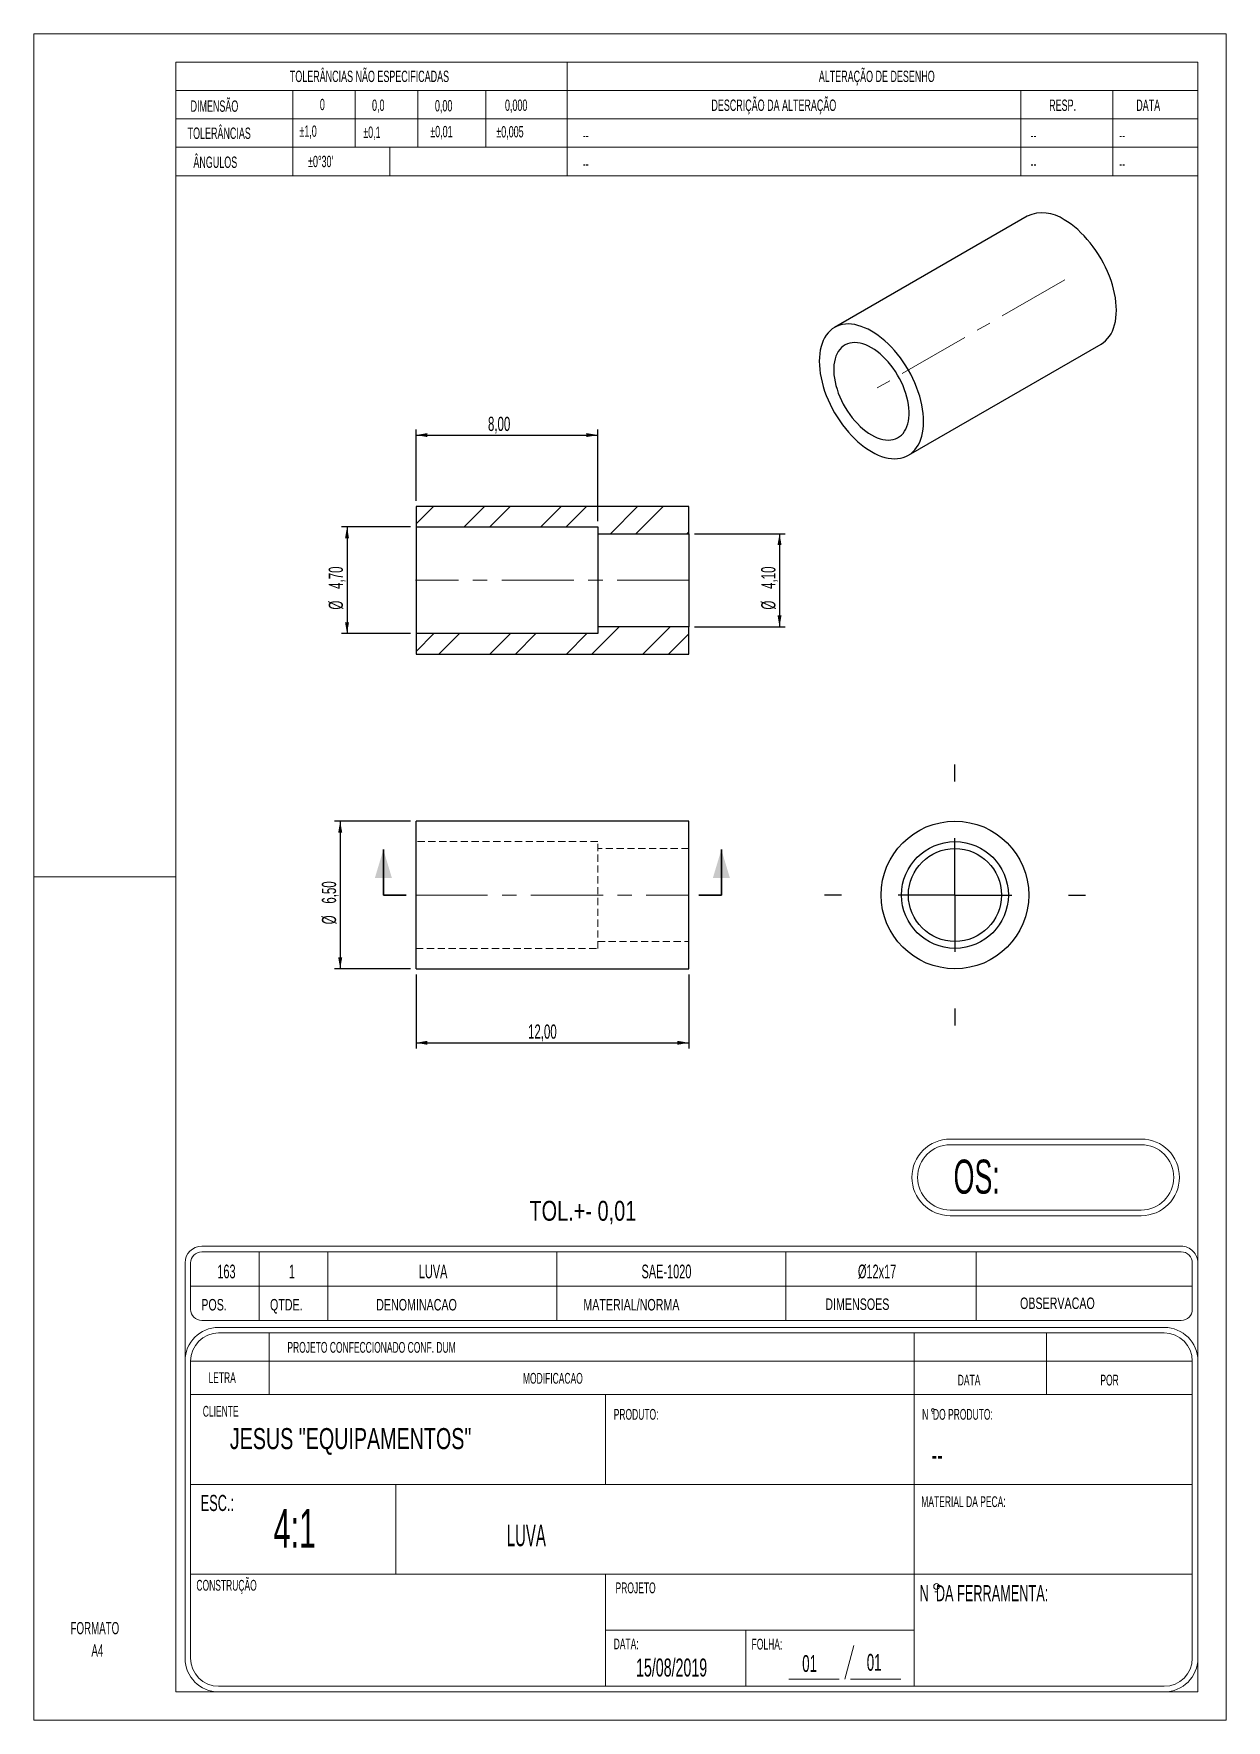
# Model space of a CAD drawing. Header units: millimetres. Extents: x 0 to 52.5, y 0.1 to 74.3.
import ezdxf

# ---------------------------------------------------------------- set-up
doc = ezdxf.new("R2010")
doc.units = ezdxf.units.MM
doc.header["$LTSCALE"] = 0.25
for name, pattern in [('CENTERX2', [20.32, 12.7, -2.54, 2.54, -2.54]), ('HIDDEN', [1.905, 1.27, -0.635]), ('PHANTOM', [12.7, 6.35, -1.27, 1.27, -1.27, 1.27, -1.27])]:
    doc.linetypes.add(name, pattern=pattern)
doc.layers.add('COTAS', color=7, linetype='Continuous')
doc.styles.add('SLDTEXTSTYLE0', font='TXT', dxfattribs={"width": 0.595745})
doc.styles.add('SLDTEXTSTYLE1', font='TXT', dxfattribs={"width": 0.75})
doc.styles.add('SLDTEXTSTYLE2', font='TXT', dxfattribs={"width": 0.589474})
doc.styles.add('SLDTEXTSTYLE3', font='TXT', dxfattribs={"width": 0.515789})
doc.styles.add('SLDTEXTSTYLE4', font='TXT', dxfattribs={"width": 0.7})
doc.styles.add('SLDTEXTSTYLE5', font='TXT', dxfattribs={"width": 0.695035})
doc.styles.add('SLDTEXTSTYLE6', font='TXT', dxfattribs={"width": 0.605})
doc.dimstyles.new('SLDDIMSTYLE0', dxfattribs={"dimtxt": 0.625, "dimasz": 0.5, "dimexe": 0, "dimexo": 0.0625, "dimgap": 0.15625, "dimtad": 1, "dimrnd": 1e-09, "dimzin": 12, "dimdsep": 46, "dimtxsty": 'SLDTEXTSTYLE6', "dimsah": 1, "dimcen": 0.09, "dimadec": 0, "dimazin": 3, "dimtfac": 1, "dimtdec": 3, "dimtofl": 0, "dimtmove": 0, "dimatfit": 3, "dimfxl": 0, "dimfrac": 2, "dimtolj": 1, "dimtzin": 12, "dimarcsym": 0})

# ---------------------------------------------------------------- blocks, each defined once
blk = doc.blocks.new('SW_NOTE_0')
at = {"color": 0, "linetype": 'Continuous', "lineweight": 18, "insert": (0, 0.693), "char_height": 0.5379, "attachment_point": 1, "style": 'SLDTEXTSTYLE0'}
blk.add_mtext('FORMATO', dxfattribs=at)
blk = doc.blocks.new('SW_NOTE_0_1')
at = {"color": 0, "linetype": 'Continuous', "lineweight": 18, "insert": (0, 0.693), "char_height": 0.5379, "attachment_point": 1, "style": 'SLDTEXTSTYLE0'}
blk.add_mtext('A4', dxfattribs=at)
blk = doc.blocks.new('Bloco2')
at = {"color": 7, "linetype": 'Continuous', "lineweight": 18}
for p, q in [((52.51, 74.265), (0.01, 74.265)), ((0.01, 74.265), (0.01, 0.015)), ((52.51, 0.015), (52.51, 74.265)), ((51.26, 73.015), (6.26, 73.015)), ((6.26, 73.015), (6.26, 1.265)), ((51.26, 1.265), (51.26, 73.015)), ((0.01, 37.14), (6.26, 37.14)), ((6.26, 1.265), (51.26, 1.265)), ((0.01, 0.015), (52.51, 0.015))]:
    blk.add_line(p, q, dxfattribs=at)
for name, p in [('SW_NOTE_0', (1.631, 3.648)), ('SW_NOTE_0_1', (2.55, 2.665))]:
    blk.add_blockref(name, p, dxfattribs=at)
blk = doc.blocks.new('_D')
at = {"layer": 'COTAS'}
for p, q in [((16.585, 39.671), (13.244, 39.671)), ((13.494, 39.671), (13.494, 33.171)), ((16.585, 33.171), (13.244, 33.171))]:
    blk.add_line(p, q, dxfattribs=at)
for points in [[(13.494, 39.671), (13.407, 39.171), (13.582, 39.171)], [(13.494, 33.171), (13.582, 33.671), (13.407, 33.671)]]:
    blk.add_solid(points, dxfattribs=at)
at = {"layer": 'COTAS', "char_height": 0.625, "attachment_point": 1, "rotation": 90, "style": 'SLDTEXTSTYLE6'}
for s, insert in [('6,50', (12.687, 36.041)), ('%%c', (12.688, 35.13))]:
    blk.add_mtext(s, dxfattribs=dict(at, insert=insert))
blk = doc.blocks.new('_D_1')
at = {"layer": 'COTAS'}
for p, q in [((16.835, 32.921), (16.835, 29.665)), ((28.835, 32.921), (28.835, 29.665)), ((16.835, 29.915), (28.835, 29.915))]:
    blk.add_line(p, q, dxfattribs=at)
for points in [[(16.835, 29.915), (17.335, 29.827), (17.335, 30.002)], [(28.835, 29.915), (28.335, 30.002), (28.335, 29.827)]]:
    blk.add_solid(points, dxfattribs=at)
at = {"layer": 'COTAS', "insert": (21.761, 30.721), "char_height": 0.625, "attachment_point": 1, "style": 'SLDTEXTSTYLE6'}
blk.add_mtext('12,00', dxfattribs=at)
blk = doc.blocks.new('SW_CENTERMARKSYMBOL_0')
at = {"layer": 'COTAS', "color": 0}
for p, q in [((0, 5), (0, 5.75)), ((0, 0), (0, 2.5)), ((-5, 0), (-5.75, 0)), ((0, 0), (-2.5, 0)), ((0, 0), (0, -2.5)), ((0, 0), (2.5, 0)), ((5, 0), (5.75, 0)), ((0, -5), (0, -5.75))]:
    blk.add_line(p, q, dxfattribs=at)
blk = doc.blocks.new('_D_2')
at = {"layer": 'COTAS'}
for p, q in [((16.585, 52.628), (13.544, 52.628)), ((13.794, 52.628), (13.794, 47.928)), ((16.585, 47.928), (13.544, 47.928))]:
    blk.add_line(p, q, dxfattribs=at)
for points in [[(13.794, 52.628), (13.707, 52.128), (13.882, 52.128)], [(13.794, 47.928), (13.882, 48.428), (13.707, 48.428)]]:
    blk.add_solid(points, dxfattribs=at)
at = {"layer": 'COTAS', "char_height": 0.625, "attachment_point": 1, "rotation": 90, "style": 'SLDTEXTSTYLE6'}
for s, insert in [('4,70', (12.987, 49.898)), ('%%c', (12.989, 48.987))]:
    blk.add_mtext(s, dxfattribs=dict(at, insert=insert))
blk = doc.blocks.new('_D_3')
at = {"layer": 'COTAS'}
for p, q in [((29.085, 52.328), (33.085, 52.328)), ((32.835, 52.328), (32.835, 48.228)), ((29.085, 48.228), (33.085, 48.228))]:
    blk.add_line(p, q, dxfattribs=at)
for points in [[(32.835, 52.328), (32.747, 51.828), (32.922, 51.828)], [(32.835, 48.228), (32.922, 48.728), (32.747, 48.728)]]:
    blk.add_solid(points, dxfattribs=at)
at = {"layer": 'COTAS', "char_height": 0.625, "attachment_point": 1, "rotation": 90, "style": 'SLDTEXTSTYLE6'}
for s, insert in [('4,10', (32.027, 49.898)), ('%%c', (32.029, 48.987))]:
    blk.add_mtext(s, dxfattribs=dict(at, insert=insert))
blk = doc.blocks.new('_D_4')
at = {"layer": 'COTAS'}
for p, q in [((16.835, 53.778), (16.835, 56.92)), ((16.835, 56.67), (24.835, 56.67)), ((24.835, 52.878), (24.835, 56.92))]:
    blk.add_line(p, q, dxfattribs=at)
for points in [[(16.835, 56.67), (17.335, 56.582), (17.335, 56.757)], [(24.835, 56.67), (24.335, 56.757), (24.335, 56.582)]]:
    blk.add_solid(points, dxfattribs=at)
at = {"layer": 'COTAS', "insert": (19.999, 57.475), "char_height": 0.625, "attachment_point": 1, "style": 'SLDTEXTSTYLE6'}
blk.add_mtext('8,00', dxfattribs=at)

msp = doc.modelspace()

# ---------------------------------------------------------------- hatches: boundary and pattern name
at = {"layer": 'COTAS', "linetype": 'Continuous', "lineweight": 18}
h = msp.add_hatch(dxfattribs=at)
h.set_pattern_fill('ANSI32', color=256, scale=0.25, angle=2.8e-322, style=0)
h.paths.add_polyline_path([(16.835, 53.528), (16.835, 52.628), (24.835, 52.628), (24.835, 52.328), (28.835, 52.328), (28.835, 53.528)], flags=0)
h = msp.add_hatch(dxfattribs=at)
h.set_pattern_fill('ANSI32', color=256, scale=0.25, angle=2.8e-322, style=0)
h.paths.add_polyline_path([(24.835, 48.228), (24.835, 47.928), (16.835, 47.928), (16.835, 47.028), (28.835, 47.028), (28.835, 48.228)], flags=0)

# ---------------------------------------------------------------- linework, layer by layer
at = {"color": 7, "linetype": 'Continuous', "lineweight": 18}
for p, q in [((51.252, 73.089), (6.252, 73.089)), ((6.252, 68.089), (6.252, 73.089)), ((23.488, 68.089), (23.488, 73.089)), ((51.252, 73.089), (51.252, 68.089)), ((6.252, 71.839), (23.488, 71.839)), ((11.41, 68.089), (11.41, 71.839)), ((14.16, 69.339), (14.16, 71.839)), ((16.91, 69.339), (16.91, 71.839)), ((19.91, 69.339), (19.91, 71.839)), ((23.488, 71.839), (51.252, 71.839)), ((43.455, 68.089), (43.455, 71.839)), ((47.502, 68.089), (47.502, 71.839)), ((6.252, 70.589), (23.488, 70.589)), ((23.488, 70.589), (51.252, 70.589)), ((6.252, 69.339), (23.488, 69.339)), ((15.676, 69.339), (15.676, 68.089)), ((23.488, 69.339), (51.252, 69.339)), ((6.252, 68.089), (23.488, 68.089)), ((23.488, 68.089), (51.252, 68.089)), ((48.752, 25.678), (40.352, 25.678)), ((48.752, 25.428), (40.352, 25.428)), ((40.352, 22.553), (48.752, 22.553)), ((40.352, 22.303), (48.752, 22.303)), ((50.517, 20.958), (7.397, 20.958)), ((6.662, 2.82), (6.662, 20.223)), ((6.662, 20.223), (6.662, 16.954)), ((6.907, 20.223), (6.907, 18.179)), ((50.517, 20.713), (7.397, 20.713)), ((9.931, 17.689), (9.931, 20.713)), ((12.955, 17.689), (12.955, 20.713)), ((23.035, 17.689), (23.035, 20.713)), ((33.115, 17.689), (33.115, 20.713)), ((41.49, 17.689), (41.49, 20.713)), ((51.007, 18.179), (51.007, 20.223)), ((51.252, 2.82), (51.252, 20.223)), ((6.907, 19.201), (51.007, 19.201)), ((7.397, 17.689), (50.517, 17.689)), ((8.143, 17.386), (49.771, 17.386)), ((8.143, 17.139), (49.771, 17.139)), ((10.365, 14.424), (10.365, 17.139)), ((38.757, 17.139), (38.757, 14.424)), ((44.586, 17.139), (44.586, 14.424)), ((6.909, 2.82), (6.909, 15.905)), ((6.909, 15.905), (51.005, 15.905)), ((51.005, 15.905), (51.005, 2.82)), ((6.909, 14.424), (51.005, 14.424)), ((25.178, 14.424), (25.178, 10.473)), ((38.757, 14.424), (38.757, 10.473)), ((39.549, 13.614), (39.614, 13.614)), ((39.549, 13.608), (39.614, 13.608)), ((6.909, 10.473), (51.005, 10.473)), ((15.942, 6.523), (15.942, 10.473)), ((38.757, 6.523), (38.757, 10.473)), ((6.909, 6.523), (51.005, 6.523)), ((25.178, 6.523), (25.178, 1.586)), ((38.757, 6.523), (38.757, 1.586)), ((39.672, 5.749), (39.801, 5.749)), ((25.178, 4.055), (38.757, 4.055)), ((31.35, 4.055), (31.35, 1.586)), ((36.108, 3.385), (35.711, 1.904)), ((49.771, 1.586), (8.143, 1.586)), ((35.465, 1.904), (33.243, 1.904)), ((35.958, 1.904), (38.18, 1.904)), ((49.771, 1.339), (8.143, 1.339)), ((51.109, 1.339), (51.252, 1.339)), ((51.252, 1.339), (51.252, 1.481))]:
    msp.add_line(p, q, dxfattribs=at)
at = {"color": 7, "linetype": 'Continuous', "lineweight": 25}
for p, q in [((43.742, 66.307), (35.257, 61.409)), ((38.507, 55.78), (46.992, 60.678)), ((28.835, 53.528), (16.835, 53.528)), ((16.835, 53.528), (16.835, 52.628)), ((28.835, 52.328), (28.835, 53.528)), ((16.835, 52.628), (24.835, 52.628)), ((16.835, 52.628), (16.835, 47.928)), ((24.835, 52.628), (24.835, 52.328)), ((24.835, 52.328), (28.835, 52.328)), ((24.835, 52.328), (24.835, 48.228)), ((28.835, 52.328), (28.835, 48.228)), ((16.835, 47.928), (16.835, 47.028)), ((24.835, 47.928), (16.835, 47.928)), ((28.835, 48.228), (24.835, 48.228)), ((24.835, 48.228), (24.835, 47.928)), ((28.835, 47.028), (28.835, 48.228)), ((16.835, 47.028), (28.835, 47.028)), ((28.835, 39.671), (16.835, 39.671)), ((16.835, 33.171), (16.835, 39.671)), ((28.835, 33.171), (28.835, 39.671)), ((16.835, 33.171), (28.835, 33.171))]:
    msp.add_line(p, q, dxfattribs=at)
at = {"color": 7, "linetype": 'HIDDEN', "lineweight": 18}
for p, q in [((24.835, 38.771), (16.835, 38.771)), ((24.835, 34.071), (24.835, 38.771)), ((28.835, 38.471), (24.835, 38.471)), ((24.835, 34.371), (28.835, 34.371)), ((16.835, 34.071), (24.835, 34.071))]:
    msp.add_line(p, q, dxfattribs=at)
at = {"color": 7, "linetype": 'Continuous', "lineweight": 35}
for p, q in [((15.395, 36.421), (15.395, 38.421)), ((30.275, 36.421), (30.275, 38.421))]:
    msp.add_line(p, q, dxfattribs=at)
at = {"color": 7, "linetype": 'PHANTOM', "lineweight": 35}
for p, q in [((15.395, 36.421), (16.395, 36.421)), ((30.275, 36.421), (29.275, 36.421))]:
    msp.add_line(p, q, dxfattribs=at)
at = {"color": 7, "linetype": 'Continuous', "lineweight": 25, "flags": 128}
for points in [[(46.992, 60.678), (46.992, 60.678), (47.095, 60.745), (47.19, 60.825), (47.278, 60.915), (47.357, 61.017), (47.428, 61.129), (47.49, 61.251), (47.543, 61.383), (47.587, 61.524), (47.621, 61.674), (47.646, 61.831), (47.66, 61.995), (47.665, 62.166), (47.66, 62.342), (47.646, 62.524), (47.621, 62.709), (47.587, 62.898), (47.543, 63.089), (47.49, 63.283), (47.428, 63.477), (47.357, 63.671), (47.278, 63.864), (47.19, 64.056), (47.095, 64.245), (46.992, 64.431), (46.882, 64.613), (46.766, 64.79), (46.644, 64.962), (46.516, 65.128), (46.384, 65.286), (46.247, 65.437), (46.106, 65.579), (45.962, 65.713), (45.816, 65.837), (45.667, 65.951), (45.518, 66.054), (45.367, 66.146)], [(36.882, 61.248), (36.732, 61.329), (36.582, 61.398), (36.434, 61.456), (36.287, 61.501), (36.143, 61.534), (36.002, 61.554), (35.866, 61.561), (35.733, 61.556), (35.605, 61.538), (35.483, 61.507), (35.367, 61.464), (35.257, 61.409), (35.154, 61.341), (35.059, 61.262), (34.971, 61.172), (34.892, 61.07), (34.821, 60.958), (34.759, 60.835), (34.706, 60.703), (34.662, 60.562), (34.628, 60.413), (34.603, 60.256), (34.589, 60.092), (34.584, 59.921), (34.589, 59.744), (34.603, 59.563), (34.628, 59.378), (34.662, 59.189), (34.706, 58.997), (34.759, 58.804), (34.821, 58.61), (34.892, 58.416), (34.971, 58.223), (35.059, 58.031), (35.154, 57.842), (35.257, 57.656), (35.367, 57.474), (35.483, 57.296), (35.605, 57.125), (35.733, 56.959), (35.866, 56.801), (36.002, 56.65), (36.143, 56.508), (36.287, 56.374), (36.434, 56.25), (36.582, 56.136), (36.732, 56.033), (36.882, 55.94), (37.032, 55.859), (37.182, 55.79), (37.33, 55.733), (37.477, 55.687), (37.621, 55.655), (37.761, 55.635), (37.898, 55.627), (38.031, 55.633), (38.159, 55.651), (38.281, 55.681), (38.397, 55.724), (38.507, 55.78), (38.61, 55.847), (38.705, 55.926), (38.793, 56.017), (38.872, 56.118), (38.943, 56.231), (39.005, 56.353), (39.058, 56.485), (39.102, 56.626), (39.136, 56.775), (39.16, 56.932), (39.175, 57.097), (39.18, 57.268), (39.175, 57.444), (39.16, 57.625), (39.136, 57.811), (39.102, 58), (39.058, 58.191), (39.005, 58.384), (38.943, 58.578), (38.872, 58.772), (38.793, 58.965), (38.705, 59.157), (38.61, 59.346), (38.507, 59.533), (38.397, 59.715), (38.281, 59.892), (38.159, 60.064), (38.031, 60.229), (37.898, 60.387), (37.761, 60.538), (37.621, 60.681), (37.477, 60.814), (37.33, 60.938), (37.182, 61.052), (37.032, 61.155), (36.882, 61.248)], [(36.882, 60.513), (36.755, 60.581), (36.628, 60.637), (36.503, 60.681), (36.381, 60.713), (36.261, 60.733), (36.145, 60.739), (36.033, 60.734), (35.926, 60.716), (35.825, 60.685), (35.73, 60.642), (35.641, 60.587), (35.56, 60.52), (35.487, 60.442), (35.422, 60.354), (35.366, 60.254), (35.318, 60.146), (35.28, 60.028), (35.251, 59.901), (35.231, 59.767), (35.221, 59.626), (35.221, 59.479), (35.231, 59.327), (35.251, 59.171), (35.28, 59.011), (35.318, 58.848), (35.366, 58.685), (35.422, 58.52), (35.487, 58.356), (35.56, 58.194), (35.641, 58.034), (35.73, 57.877), (35.825, 57.724), (35.926, 57.577), (36.033, 57.435), (36.145, 57.3), (36.261, 57.173), (36.381, 57.054), (36.503, 56.944), (36.628, 56.844), (36.755, 56.754), (36.882, 56.675), (37.009, 56.608), (37.136, 56.551), (37.261, 56.507), (37.383, 56.475), (37.503, 56.456), (37.619, 56.449), (37.731, 56.455), (37.838, 56.473), (37.939, 56.503), (38.034, 56.546), (38.122, 56.601), (38.203, 56.668), (38.277, 56.746), (38.342, 56.835), (38.398, 56.934), (38.446, 57.043), (38.484, 57.161), (38.513, 57.287), (38.533, 57.421), (38.542, 57.562), (38.542, 57.709), (38.533, 57.861), (38.513, 58.018), (38.484, 58.178), (38.446, 58.34), (38.398, 58.504), (38.342, 58.668), (38.277, 58.832), (38.203, 58.995), (38.122, 59.155), (38.034, 59.312), (37.939, 59.464), (37.838, 59.612), (37.731, 59.753), (37.619, 59.888), (37.503, 60.015), (37.383, 60.134), (37.261, 60.244), (37.136, 60.344), (37.009, 60.434), (36.882, 60.513)]]:
    msp.add_lwpolyline(points, dxfattribs=at)
at = {"color": 7, "linetype": 'Continuous', "lineweight": 25}
for radius in [3.25, 2.35, 2.05]:
    msp.add_circle((40.558, 36.421), radius, dxfattribs=at)
at = {"color": 7, "linetype": 'Continuous', "lineweight": 18}
for centre, radius in [((39.582, 13.748), 0.0617), ((39.582, 13.742), 0.0617), ((39.744, 5.98), 0.123)]:
    msp.add_circle(centre, radius, dxfattribs=at)
at = {"color": 7, "linetype": 'Continuous', "lineweight": 25}
msp.add_arc((44.415, 64.818), 1.635, 54.38243, 114.30711, dxfattribs=at)
at = {"color": 7, "linetype": 'Continuous', "lineweight": 18}
for centre, radius, start, end in [((40.352, 23.991), 1.688, 90, 270), ((40.352, 23.991), 1.438, 90, 270), ((48.752, 23.991), 1.688, 270, 90), ((48.752, 23.991), 1.438, 270, 90), ((7.397, 20.223), 0.735, 90.00001, 180), ((50.517, 20.223), 0.735, 0, 90.00001), ((7.397, 20.223), 0.49, 90.00001, 180), ((50.517, 20.223), 0.49, 0, 90.00001), ((7.397, 18.179), 0.49, 180, 270), ((50.517, 18.179), 0.49, 270, 0), ((8.143, 15.905), 1.481, 90, 180), ((8.143, 15.905), 1.234, 90, 180), ((49.771, 15.905), 1.481, 0, 90), ((49.771, 15.905), 1.234, 0, 90), ((8.143, 2.82), 1.481, 180, 270), ((8.143, 2.82), 1.234, 180, 270), ((49.771, 2.82), 1.234, 270, 0), ((49.771, 2.82), 1.481, 270, 0)]:
    msp.add_arc(centre, radius, start, end, dxfattribs=at)
at = {"color": 7, "linetype": 'Continuous', "lineweight": 35}
for points in [[(15.395, 38.421), (15.02, 37.171), (15.77, 37.171)], [(30.275, 38.421), (29.9, 37.171), (30.65, 37.171)]]:
    msp.add_solid(points, dxfattribs=at)
at = {"layer": 'COTAS', "linetype": 'CENTERX2', "lineweight": 18}
for p, q in [((45.389, 63.505), (36.86, 58.582)), ((28.86, 50.278), (16.81, 50.278)), ((16.81, 36.421), (28.86, 36.421))]:
    msp.add_line(p, q, dxfattribs=at)

# ---------------------------------------------------------------- block references
at = {"layer": 'COTAS'}
for name, p in [('Bloco2', (-0.008, 0.074)), ('SW_CENTERMARKSYMBOL_0', (40.558, 36.421))]:
    msp.add_blockref(name, p, dxfattribs=at)

# ---------------------------------------------------------------- texts
at = {"color": 7, "linetype": 'Continuous', "lineweight": 0}
for s, insert, char_height, attachment_point, style in [('TOLERÂNCIAS NÃO ESPECIFICADAS', (14.782, 72.713), 0.5, 2, 'SLDTEXTSTYLE2'), ('ALTERAÇÃO DE DESENHO', (37.116, 72.713), 0.5, 2, 'SLDTEXTSTYLE2'), ('DIMENSÃO', (6.906, 71.402), 0.5, 1, 'SLDTEXTSTYLE2'), ('0', (12.599, 71.474), 0.5, 1, 'SLDTEXTSTYLE2'), ('0,0', (14.895, 71.441), 0.5, 1, 'SLDTEXTSTYLE2'), ('0,00', (17.665, 71.42), 0.5, 1, 'SLDTEXTSTYLE2'), ('0,000', (20.748, 71.441), 0.5, 1, 'SLDTEXTSTYLE2'), ('DESCRIÇÃO DA ALTERAÇÃO', (29.836, 71.441), 0.5, 1, 'SLDTEXTSTYLE2'), ('RESP.', (44.705, 71.441), 0.5, 1, 'SLDTEXTSTYLE2'), ('DATA', (48.54, 71.441), 0.5, 1, 'SLDTEXTSTYLE2'), ('TOLERÂNCIAS', (6.777, 70.209), 0.5, 1, 'SLDTEXTSTYLE2'), ('±1,0', (11.698, 70.3), 0.5, 1, 'SLDTEXTSTYLE2'), ('±0,1', (14.508, 70.251), 0.5, 1, 'SLDTEXTSTYLE2'), ('±0,01', (17.459, 70.281), 0.5, 1, 'SLDTEXTSTYLE2'), ('±0,005', (20.367, 70.273), 0.5, 1, 'SLDTEXTSTYLE2'), ('--', (24.173, 70.122), 0.5, 1, 'SLDTEXTSTYLE2'), ('--', (43.884, 70.122), 0.5, 1, 'SLDTEXTSTYLE2'), ('--', (47.786, 70.122), 0.5, 1, 'SLDTEXTSTYLE2'), ('ÂNGULOS', (7.032, 68.932), 0.5, 1, 'SLDTEXTSTYLE2'), ("±0°30'", (12.079, 68.966), 0.5, 1, 'SLDTEXTSTYLE2'), ('--', (24.173, 68.872), 0.5, 1, 'SLDTEXTSTYLE2'), ('--', (43.884, 68.872), 0.5, 1, 'SLDTEXTSTYLE2'), ('--', (47.786, 68.872), 0.5, 1, 'SLDTEXTSTYLE2'), ('OS:', (40.497, 24.772), 1.5, 1, 'SLDTEXTSTYLE2'), ('163', (8.487, 20.15), 0.6048, 2, 'SLDTEXTSTYLE0'), ('1', (11.369, 20.15), 0.605, 2, 'SLDTEXTSTYLE0'), ('LUVA', (17.584, 20.15), 0.6048, 2, 'SLDTEXTSTYLE0'), ('SAE-1020', (27.857, 20.15), 0.6048, 2, 'SLDTEXTSTYLE0'), ('Ø12x17', (37.13, 20.15), 0.6048, 2, 'SLDTEXTSTYLE0'), ('POS.', (7.379, 18.636), 0.5056, 1, 'SLDTEXTSTYLE5'), ('QTDE.', (10.403, 18.636), 0.5056, 1, 'SLDTEXTSTYLE5'), ('DENOMINACAO', (15.079, 18.636), 0.50558, 1, 'SLDTEXTSTYLE5'), ('MATERIAL/NORMA', (24.199, 18.636), 0.50558, 1, 'SLDTEXTSTYLE5'), ('DIMENSOES', (34.851, 18.659), 0.5056, 1, 'SLDTEXTSTYLE5'), ('OBSERVACAO', (43.423, 18.7), 0.5056, 1, 'SLDTEXTSTYLE5'), ('PROJETO CONFECCIONADO CONF. DUM', (11.169, 16.743), 0.47401, 1, 'SLDTEXTSTYLE2'), ('LETRA', (7.695, 15.409), 0.474, 1, 'SLDTEXTSTYLE2'), ('MODIFICACAO', (21.538, 15.381), 0.47401, 1, 'SLDTEXTSTYLE2'), ('DATA', (40.682, 15.303), 0.474, 1, 'SLDTEXTSTYLE2'), ('POR', (46.96, 15.303), 0.474, 1, 'SLDTEXTSTYLE2'), ('CLIENTE', (7.445, 13.929), 0.474, 1, 'SLDTEXTSTYLE2'), ('PRODUTO:', (25.534, 13.794), 0.474, 1, 'SLDTEXTSTYLE2'), ('N  DO PRODUTO:', (39.112, 13.794), 0.47401, 1, 'SLDTEXTSTYLE2'), ('JESUS "EQUIPAMENTOS"', (8.635, 12.952), 0.92604, 1, 'SLDTEXTSTYLE4'), ('--', (39.532, 12.32), 1.0665, 1, 'SLDTEXTSTYLE3'), ('ESC.:', (7.355, 10.012), 0.711, 1, 'SLDTEXTSTYLE2'), ('MATERIAL DA PECA:', (39.075, 9.949), 0.47401, 1, 'SLDTEXTSTYLE2'), ('4:1', (10.558, 9.391), 1.7064, 1, 'SLDTEXTSTYLE2'), ('LUVA', (20.826, 8.707), 0.9556, 1, 'SLDTEXTSTYLE3'), ('CONSTRUÇÃO', (7.163, 6.269), 0.474, 1, 'SLDTEXTSTYLE2'), ('PROJETO', (25.617, 6.156), 0.474, 1, 'SLDTEXTSTYLE2'), ('N  DA FERRAMENTA:', (39, 6.039), 0.71102, 1, 'SLDTEXTSTYLE2'), ('DATA:', (25.534, 3.687), 0.474, 1, 'SLDTEXTSTYLE2'), ('FOLHA:', (31.607, 3.678), 0.474, 1, 'SLDTEXTSTYLE2'), ('01', (36.676, 3.01), 0.7406, 1, 'SLDTEXTSTYLE2'), ('15/08/2019', (26.518, 2.808), 0.7937, 1, 'SLDTEXTSTYLE2'), ('01', (33.833, 2.958), 0.7406, 1, 'SLDTEXTSTYLE2')]:
    msp.add_mtext(s, dxfattribs=dict(at, insert=insert, char_height=char_height, attachment_point=attachment_point, style=style))
at = {"layer": 'COTAS', "insert": (21.824, 22.956), "char_height": 0.875, "attachment_point": 1, "style": 'SLDTEXTSTYLE1'}
msp.add_mtext('TOL.+- 0,01', dxfattribs=at)

# ---------------------------------------------------------------- dimensions: what is measured, and where the dimension line sits
at = {"layer": 'COTAS'}
dim = msp.add_linear_dim(base=(24.835, 56.67), p1=(16.835, 53.528), p2=(24.835, 52.628), dimstyle='SLDDIMSTYLE0', dxfattribs=at)
dim.commit()
dim.dimension.update_dxf_attribs({"geometry": '_D_4', "text_midpoint": (20.835, 56.67), "dimtype": 160})
for base, p1, p2, picture, middle in [((13.794, 47.928), (16.835, 52.628), (16.835, 47.928), '_D_2', (13.794, 50.278)), ((32.835, 48.228), (28.835, 52.328), (28.835, 48.228), '_D_3', (32.835, 50.278)), ((13.494, 33.171), (16.835, 39.671), (16.835, 33.171), '_D', (13.494, 36.421))]:
    dim = msp.add_linear_dim(base=base, p1=p1, p2=p2, angle=90, text='%%c<>', dimstyle='SLDDIMSTYLE0', dxfattribs=at)
    dim.commit()
    dim.dimension.update_dxf_attribs({"geometry": picture, "text_midpoint": middle, "dimtype": 160})
dim = msp.add_linear_dim(base=(28.835, 29.915), p1=(16.835, 33.171), p2=(28.835, 33.171), angle=0, dimstyle='SLDDIMSTYLE0', dxfattribs=at)
dim.commit()
dim.dimension.update_dxf_attribs({"geometry": '_D_1', "text_midpoint": (22.835, 29.915), "dimtype": 160})

doc.saveas('drawing.dxf')
